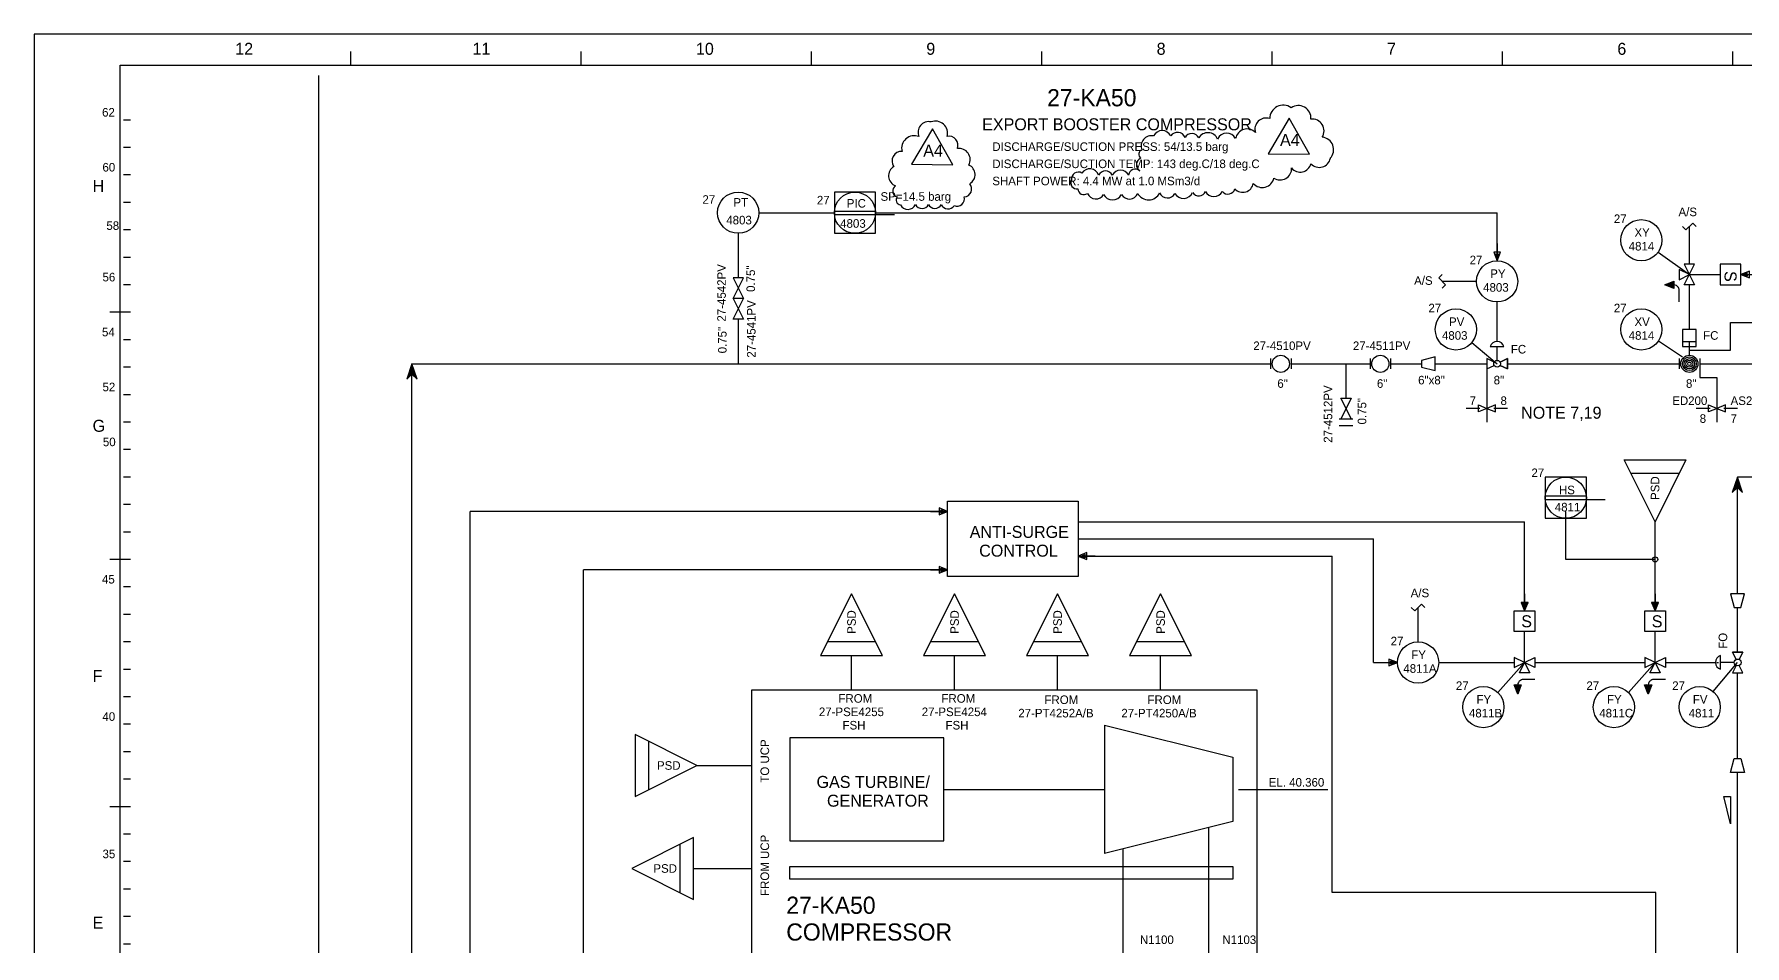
# Model space of a CAD drawing. Extents: x 0 to 840, y 0 to 594.
# Drawn here: x 0 to 498.1, y 328.5 to 594 of the extents above; entities that cross this region are included whole.
import ezdxf

# ---------------------------------------------------------------- set-up
doc = ezdxf.new("R2010")
doc.units = 0
for name, color, linetype in [('01-LIN-025-A', 7, 'Continuous'), ('08-LIN-050-A', 7, 'Continuous'), ('11-LIN-070-A', 7, 'Continuous'), ('14-LIN-025-DASH', 7, 'Continuous'), ('18-LIN-025-SP', 7, 'Continuous'), ('35-TXT-025', 7, 'Continuous'), ('36-TXT-035', 7, 'Continuous'), ('37-TXT-050', 7, 'Continuous'), ('39-TXT-100', 7, 'Continuous'), ('40-', 7, 'Continuous'), ('43-', 7, 'Continuous'), ('45-', 7, 'Continuous'), ('51-REV-035-CLD', 7, 'Continuous'), ('60-', 7, 'Continuous')]:
    doc.layers.add(name, color=color, linetype=linetype)

msp = doc.modelspace()

# ---------------------------------------------------------------- linework, layer by layer
at = {"layer": '01-LIN-025-A'}
for p, q in [((472.88, 530.51), (482, 524)), ((418.61, 504.16), (426, 498)), ((472.99, 504.67), (480, 500)), ((423, 496.5), (423, 493)), ((482, 498), (482, 498)), ((426.24, 402.24), (434, 411)), ((464.24, 402.24), (472, 411)), ((488.88, 402.58), (496, 411)), ((350.7, 374.05), (376.68, 374.05))]:
    msp.add_line(p, q, dxfattribs=at)
for points in [[(233, 548), (233, 536)], [(245, 548), (233, 548)], [(245, 536), (245, 548)], [(233, 542.5), (245, 542.5)], [(233, 541.5), (250.5, 541.5)], [(480, 538), (481, 537), (483, 539), (484, 538)], [(233, 536), (245, 536)], [(426, 533), (426, 530)], [(426.5, 530), (426, 528.75), (425.5, 530)], [(425.5, 530), (426, 529.8), (426.5, 530)], [(410, 520), (411, 521), (409, 523), (410, 524)], [(482, 524), (479, 525.5)], [(479, 525.5), (479, 522.5)], [(479, 522.5), (482, 524)], [(483.5, 527), (480.5, 527)], [(480.5, 527), (483.5, 521)], [(480.5, 521), (483.5, 527)], [(482, 524), (491, 524)], [(491, 527), (491, 524)], [(497, 527), (491, 527)], [(491, 524), (491, 521)], [(497, 521), (497, 527)], [(499, 523.5), (497.75, 524), (499, 524.5)], [(477.5, 522.05), (477.5, 519.95), (474.8, 521), (477.5, 522.05)], [(474.92, 520.95), (474.85, 521.02)], [(475.15, 520.86), (474.96, 521.06)], [(475.38, 520.77), (475.06, 521.1)], [(475.61, 520.68), (475.16, 521.14)], [(475.85, 520.59), (475.26, 521.18)], [(476.08, 520.5), (475.36, 521.22)], [(476.31, 520.41), (475.46, 521.26)], [(476.54, 520.32), (475.57, 521.3)], [(476.77, 520.23), (475.67, 521.34)], [(477, 520.14), (475.77, 521.38)], [(477.23, 520.05), (475.87, 521.42)], [(477.47, 519.96), (475.97, 521.46)], [(477.5, 520.07), (476.07, 521.5)], [(477.5, 520.21), (476.18, 521.54)], [(477.5, 520.35), (476.28, 521.58)], [(477.5, 520.49), (476.38, 521.61)], [(477.5, 520.64), (476.48, 521.65)], [(477.5, 520.78), (476.58, 521.69)], [(477.5, 520.92), (476.69, 521.73)], [(477.5, 521.06), (476.79, 521.77)], [(477.5, 521.2), (476.89, 521.81)], [(477.5, 521.34), (476.99, 521.85)], [(477.5, 521.49), (477.09, 521.89)], [(477.5, 521.63), (477.2, 521.93)], [(477.5, 521.77), (477.3, 521.97)], [(477.5, 521.91), (477.4, 522.01)], [(479, 516), (479, 519.4)], [(483.5, 521), (480.5, 521)], [(491, 521), (497, 521)], [(482, 502), (494, 502), (494, 510), (504, 510)], [(484, 508), (480, 508)], [(480, 508), (480, 503)], [(480, 504.5), (484, 504.5)], [(482, 503), (482, 504.5)], [(484, 503), (484, 508)], [(360, 499.5), (360, 496.5)], [(366, 499.5), (366, 496.5)], [(389, 499.5), (389, 496.5)], [(395, 499.5), (395, 496.5)], [(408, 500), (404, 499)], [(404, 499), (404, 497)], [(408, 496), (408, 500)], [(425.11, 498.45), (423, 499.5)], [(423, 499.5), (423, 496.5)], [(424, 503), (428, 503)], [(426, 499), (426, 503)], [(426.89, 498.45), (429, 499.5)], [(429, 499.5), (429, 496.5)], [(479, 499.5), (479, 496.5)], [(480, 503), (482, 503)], [(482, 500.5), (482, 503)], [(482, 503), (484, 503)], [(485, 499.5), (485, 496.5)], [(108.5, 493.5), (110, 495), (111.5, 493.5), (110, 498), (108.5, 493.5)], [(108.6, 493.6), (108.53, 493.6)], [(108.7, 493.7), (108.57, 493.7)], [(108.8, 493.8), (108.6, 493.8)], [(108.9, 493.9), (108.63, 493.9)], [(109, 494), (108.67, 494)], [(109.1, 494.1), (108.7, 494.1)], [(109.2, 494.2), (108.73, 494.2)], [(109.3, 494.3), (108.77, 494.3)], [(109.4, 494.4), (108.8, 494.4)], [(109.5, 494.5), (108.83, 494.5)], [(109.6, 494.6), (108.87, 494.6)], [(109.7, 494.7), (108.9, 494.7)], [(109.8, 494.8), (108.93, 494.8)], [(109.9, 494.9), (108.97, 494.9)], [(110, 495), (109, 495)], [(110.97, 495.1), (109.03, 495.1)], [(110.93, 495.2), (109.07, 495.2)], [(110.9, 495.3), (109.1, 495.3)], [(110.87, 495.4), (109.13, 495.4)], [(110.83, 495.5), (109.17, 495.5)], [(110.8, 495.6), (109.2, 495.6)], [(110.77, 495.7), (109.23, 495.7)], [(110.73, 495.8), (109.27, 495.8)], [(110.7, 495.9), (109.3, 495.9)], [(110.67, 496), (109.33, 496)], [(110.63, 496.1), (109.37, 496.1)], [(110.6, 496.2), (109.4, 496.2)], [(110.57, 496.3), (109.43, 496.3)], [(110.53, 496.4), (109.47, 496.4)], [(110.5, 496.5), (109.5, 496.5)], [(110.47, 496.6), (109.53, 496.6)], [(110.43, 496.7), (109.57, 496.7)], [(110.4, 496.8), (109.6, 496.8)], [(110.37, 496.9), (109.63, 496.9)], [(110.33, 497), (109.67, 497)], [(110.3, 497.1), (109.7, 497.1)], [(110.27, 497.2), (109.73, 497.2)], [(110.23, 497.3), (109.77, 497.3)], [(110.2, 497.4), (109.8, 497.4)], [(110.17, 497.5), (109.83, 497.5)], [(110.13, 497.6), (109.87, 497.6)], [(110.1, 497.7), (109.9, 497.7)], [(110.07, 497.8), (109.93, 497.8)], [(110.03, 497.9), (109.97, 497.9)], [(110, 492), (110, 498)], [(111, 495), (110, 495)], [(111.03, 494.9), (110.1, 494.9)], [(111.07, 494.8), (110.2, 494.8)], [(111.1, 494.7), (110.3, 494.7)], [(111.13, 494.6), (110.4, 494.6)], [(111.17, 494.5), (110.5, 494.5)], [(111.2, 494.4), (110.6, 494.4)], [(111.23, 494.3), (110.7, 494.3)], [(111.27, 494.2), (110.8, 494.2)], [(111.3, 494.1), (110.9, 494.1)], [(111.33, 494), (111, 494)], [(111.37, 493.9), (111.1, 493.9)], [(111.4, 493.8), (111.2, 493.8)], [(111.43, 493.7), (111.3, 493.7)], [(111.47, 493.6), (111.4, 493.6)], [(404, 497), (408, 496)], [(423, 496.5), (425.11, 497.55)], [(429, 496.5), (426.89, 497.55)], [(485, 498), (485, 494), (490, 494), (490, 493)], [(423, 493), (423, 481)], [(490, 493), (490, 481)], [(418, 485), (417, 485)], [(421, 485), (418, 485)], [(428, 485), (425, 485)], [(429, 485), (428, 485)], [(485, 485), (484, 485)], [(488, 485), (485, 485)], [(495, 485), (492, 485)], [(496, 485), (495, 485)], [(380, 482), (384, 482)], [(380, 480), (384, 480)], [(440, 465), (440, 453)], [(452, 465), (440, 465)], [(452, 453), (452, 465)], [(479, 466), (465, 466)], [(494.5, 460.5), (496, 462), (497.5, 460.5), (496, 465), (494.5, 460.5)], [(496.57, 463.3), (495.43, 463.3)], [(496.53, 463.4), (495.47, 463.4)], [(496.5, 463.5), (495.5, 463.5)], [(496.47, 463.6), (495.53, 463.6)], [(496.43, 463.7), (495.57, 463.7)], [(496.4, 463.8), (495.6, 463.8)], [(496.37, 463.9), (495.63, 463.9)], [(496.33, 464), (495.67, 464)], [(496.3, 464.1), (495.7, 464.1)], [(496.27, 464.2), (495.73, 464.2)], [(496.23, 464.3), (495.77, 464.3)], [(496.2, 464.4), (495.8, 464.4)], [(496.17, 464.5), (495.83, 464.5)], [(496.13, 464.6), (495.87, 464.6)], [(496.1, 464.7), (495.9, 464.7)], [(496.07, 464.8), (495.93, 464.8)], [(496.03, 464.9), (495.97, 464.9)], [(496, 459), (496, 465)], [(440, 459.5), (452, 459.5)], [(440, 458.5), (457.5, 458.5)], [(494.6, 460.6), (494.53, 460.6)], [(494.7, 460.7), (494.57, 460.7)], [(494.8, 460.8), (494.6, 460.8)], [(494.9, 460.9), (494.63, 460.9)], [(495, 461), (494.67, 461)], [(495.1, 461.1), (494.7, 461.1)], [(495.2, 461.2), (494.73, 461.2)], [(495.3, 461.3), (494.77, 461.3)], [(495.4, 461.4), (494.8, 461.4)], [(495.5, 461.5), (494.83, 461.5)], [(495.6, 461.6), (494.87, 461.6)], [(495.7, 461.7), (494.9, 461.7)], [(495.8, 461.8), (494.93, 461.8)], [(495.9, 461.9), (494.97, 461.9)], [(496, 462), (495, 462)], [(496.97, 462.1), (495.03, 462.1)], [(496.93, 462.2), (495.07, 462.2)], [(496.9, 462.3), (495.1, 462.3)], [(496.87, 462.4), (495.13, 462.4)], [(496.83, 462.5), (495.17, 462.5)], [(496.8, 462.6), (495.2, 462.6)], [(496.77, 462.7), (495.23, 462.7)], [(496.73, 462.8), (495.27, 462.8)], [(496.7, 462.9), (495.3, 462.9)], [(496.67, 463), (495.33, 463)], [(496.63, 463.1), (495.37, 463.1)], [(496.6, 463.2), (495.4, 463.2)], [(497, 462), (496, 462)], [(497.03, 461.9), (496.1, 461.9)], [(497.07, 461.8), (496.2, 461.8)], [(497.1, 461.7), (496.3, 461.7)], [(497.13, 461.6), (496.4, 461.6)], [(497.17, 461.5), (496.5, 461.5)], [(497.2, 461.4), (496.6, 461.4)], [(497.23, 461.3), (496.7, 461.3)], [(497.27, 461.2), (496.8, 461.2)], [(497.3, 461.1), (496.9, 461.1)], [(497.33, 461), (497, 461)], [(497.37, 460.9), (497.1, 460.9)], [(497.4, 460.8), (497.2, 460.8)], [(497.43, 460.7), (497.3, 460.7)], [(497.47, 460.6), (497.4, 460.6)], [(261, 455), (264, 455)], [(264, 455.5), (265.25, 455), (264, 454.5)], [(264, 454.5), (264.2, 455), (264, 455.5)], [(440, 453), (452, 453)], [(264, 438.5), (265.25, 438), (264, 437.5)], [(264, 437.5), (264.2, 438), (264, 438.5)], [(306, 441.5), (304.75, 442), (306, 442.5)], [(306, 442.5), (305.8, 442), (306, 441.5)], [(309, 442), (306, 442)], [(261, 438), (264, 438)], [(435, 428.5), (434, 428), (433, 428.5), (434, 426), (435, 428.5)], [(435, 428.5), (433.1, 428.5), (434, 426.4), (434.8, 428.4), (433.3, 428.4), (434, 426.8), (434.6, 428.3), (433.5, 428.3), (434, 427.3), (434.3, 428.1), (433.8, 428.1), (434, 427.7)], [(434, 431), (434, 428)], [(473, 428.5), (472, 428), (471, 428.5), (472, 426), (473, 428.5)], [(473, 428.5), (471.1, 428.5), (472, 426.4), (472.8, 428.4), (471.3, 428.4), (472, 426.8), (472.6, 428.3), (471.5, 428.3), (472, 427.3), (472.3, 428.1), (471.8, 428.1), (472, 427.7)], [(472, 431), (472, 428)], [(494, 431), (495, 427)], [(498, 431), (494, 431)], [(497, 427), (498, 431)], [(401, 427), (402, 426), (404, 428), (405, 427)], [(431, 426), (437, 426)], [(431, 420), (431, 426)], [(434.5, 428), (434, 426.75), (433.5, 428)], [(433.5, 428), (434, 427.8), (434.5, 428)], [(437, 426), (437, 420)], [(469, 426), (475, 426)], [(469, 420), (469, 426)], [(472.5, 428), (472, 426.75), (471.5, 428)], [(471.5, 428), (472, 427.8), (472.5, 428)], [(475, 426), (475, 420)], [(495, 427), (497, 427)], [(434, 420), (431, 420)], [(434, 411), (434, 420)], [(437, 420), (434, 420)], [(472, 420), (469, 420)], [(472, 411), (472, 420)], [(475, 420), (472, 420)], [(245, 417), (231, 417)], [(275, 417), (261, 417)], [(305, 417), (291, 417)], [(335, 417), (321, 417)], [(494.56, 414.01), (497.56, 414.01)], [(495.61, 411.91), (494.56, 414.01)], [(497.56, 414.01), (496.5, 411.91)], [(392, 411), (395, 411)], [(395, 411.5), (396.25, 411), (395, 410.5)], [(395, 410.5), (395.2, 411), (395, 411.5)], [(437, 409.5), (431, 412.5)], [(431, 412.5), (431, 409.5)], [(431, 409.5), (437, 412.5)], [(432.5, 408), (434, 411)], [(434, 411), (435.5, 408)], [(437, 412.5), (437, 409.5)], [(475, 409.5), (469, 412.5)], [(469, 412.5), (469, 409.5)], [(469, 409.5), (475, 412.5)], [(470.5, 408), (472, 411)], [(472, 411), (473.5, 408)], [(475, 412.5), (475, 409.5)], [(491.06, 409.01), (491.06, 413.01)], [(495.06, 411.01), (491.06, 411.01)], [(495.61, 410.12), (494.56, 408.01)], [(497.56, 408.01), (496.5, 410.12)], [(430.95, 404.5), (433.05, 404.5), (432, 401.8), (430.95, 404.5)], [(431.09, 404.5), (430.99, 404.4)], [(431.23, 404.5), (431.03, 404.3)], [(431.37, 404.5), (431.07, 404.2)], [(431.52, 404.5), (431.11, 404.09)], [(431.66, 404.5), (431.15, 403.99)], [(431.8, 404.5), (431.19, 403.89)], [(431.94, 404.5), (431.23, 403.79)], [(432.08, 404.5), (431.27, 403.69)], [(432.22, 404.5), (431.31, 403.59)], [(432.36, 404.5), (431.35, 403.48)], [(432.51, 404.5), (431.39, 403.38)], [(432.65, 404.5), (431.42, 403.28)], [(432.79, 404.5), (431.47, 403.18)], [(432.93, 404.5), (431.5, 403.08)], [(433.04, 404.47), (431.54, 402.97)], [(432.95, 404.24), (431.58, 402.87)], [(432.86, 404), (431.62, 402.77)], [(432.77, 403.77), (431.66, 402.67)], [(432.68, 403.54), (431.7, 402.57)], [(435.5, 408), (432.5, 408)], [(437, 406), (433.6, 406)], [(468.95, 404.5), (471.05, 404.5), (470, 401.8), (468.95, 404.5)], [(469.09, 404.5), (468.99, 404.4)], [(469.23, 404.5), (469.03, 404.3)], [(469.37, 404.5), (469.07, 404.2)], [(469.52, 404.5), (469.11, 404.09)], [(469.66, 404.5), (469.15, 403.99)], [(469.8, 404.5), (469.19, 403.89)], [(469.94, 404.5), (469.23, 403.79)], [(470.08, 404.5), (469.27, 403.69)], [(470.22, 404.5), (469.31, 403.59)], [(470.36, 404.5), (469.35, 403.48)], [(470.51, 404.5), (469.39, 403.38)], [(470.65, 404.5), (469.42, 403.28)], [(470.79, 404.5), (469.47, 403.18)], [(470.93, 404.5), (469.5, 403.08)], [(471.04, 404.47), (469.54, 402.97)], [(470.95, 404.24), (469.58, 402.87)], [(470.86, 404), (469.62, 402.77)], [(470.77, 403.77), (469.66, 402.67)], [(470.68, 403.54), (469.7, 402.57)], [(473.5, 408), (470.5, 408)], [(475, 406), (471.6, 406)], [(494.56, 408.01), (497.56, 408.01)], [(432.59, 403.31), (431.74, 402.47)], [(432.5, 403.08), (431.78, 402.36)], [(432.41, 402.85), (431.82, 402.26)], [(432.32, 402.61), (431.86, 402.16)], [(432.23, 402.38), (431.9, 402.06)], [(432.14, 402.15), (431.94, 401.96)], [(432.05, 401.92), (431.98, 401.85)], [(470.59, 403.31), (469.74, 402.47)], [(470.5, 403.08), (469.78, 402.36)], [(470.41, 402.85), (469.82, 402.26)], [(470.32, 402.61), (469.86, 402.16)], [(470.23, 402.38), (469.9, 402.06)], [(470.14, 402.15), (469.94, 401.96)], [(470.05, 401.92), (469.98, 401.85)], [(179, 374), (179, 388)], [(494, 379), (495, 383)], [(498, 379), (494, 379)], [(495, 383), (497, 383)], [(497, 383), (498, 379)], [(188, 358), (188, 344)]]:
    msp.add_lwpolyline(points, dxfattribs=at)
for points in [[(427, 530.5), (425, 530.5), (426, 528)], [(499.5, 523), (499.5, 525), (497, 524)], [(425.11, 498.45), (423, 499.5), (423, 496.5), (425.11, 497.55), (425, 498)], [(426.89, 497.55), (429, 496.5), (429, 499.5), (426.89, 498.45), (427, 498)], [(383.5, 488), (382, 485), (380.5, 488)], [(383.5, 482), (382, 485), (380.5, 482)], [(420.55, 484), (420.55, 486), (423.05, 485)], [(425.5, 484), (425.5, 486), (423, 485)], [(487.55, 484), (487.55, 486), (490.05, 485)], [(492.5, 484), (492.5, 486), (490, 485)], [(481, 470), (472, 452), (463, 470)], [(263.5, 456), (263.5, 454), (266, 455)], [(263.5, 439), (263.5, 437), (266, 438)], [(306.5, 441), (306.5, 443), (304, 442)], [(247, 413), (238, 431), (229, 413)], [(277, 413), (268, 431), (259, 413)], [(307, 413), (298, 431), (289, 413)], [(337, 413), (328, 431), (319, 413)], [(496.5, 411.91), (497.56, 414.01), (494.56, 414.01), (495.61, 411.91), (496.06, 412.01)], [(394.5, 412), (394.5, 410), (397, 411)], [(495.61, 410.12), (494.56, 408.01), (497.56, 408.01), (496.5, 410.12), (496.06, 410.01)], [(175, 372), (193, 381), (175, 390)], [(492, 372), (494, 372), (494, 364)], [(192, 360), (174, 351), (192, 342)]]:
    msp.add_lwpolyline(points, close=True, dxfattribs=at)
for centre, radius in [((205, 542), 6), ((239, 542), 6), ((468, 534), 6), ((426, 522), 6), ((414, 508), 6), ((468, 508), 6), ((363, 498), 2.5), ((392, 498), 2.5), ((426, 498), 1), ((482, 498), 2.5), ((482, 498), 2), ((482, 498), 1.5), ((482, 498), 0.999), ((482, 498), 0.499), ((446, 459), 6), ((472.02, 441.02), 0.75), ((403, 411), 6), ((496.06, 411.01), 1), ((422, 398), 6), ((460, 398), 6), ((485, 398), 6)]:
    msp.add_circle(centre, radius, dxfattribs=at)
for centre, start, end in [((426, 502.42), 16.2602, 163.7398), ((491.64, 411.01), 106.2602, 253.7398)]:
    msp.add_arc(centre, 2.08, start, end, dxfattribs=at)
for points in [[(479, 519.4), (479.01, 519.49), (479.03, 519.66), (478.89, 520.16), (478.2, 520.91), (477.73, 520.97), (477.5, 521)], [(433.6, 406), (433.51, 406.01), (433.34, 406.03), (432.84, 405.89), (432.09, 405.2), (432.03, 404.74), (432, 404.5)], [(471.6, 406), (471.51, 406.01), (471.34, 406.03), (470.84, 405.89), (470.09, 405.2), (470.03, 404.74), (470, 404.5)]]:
    msp.add_open_spline(points, degree=3, dxfattribs=at)
at = {"layer": '08-LIN-050-A'}
for p, q in [((382, 488), (382, 498)), ((429, 498), (445, 498)), ((445, 498), (479, 498)), ((485, 498), (644, 498)), ((496, 431), (496, 465)), ((543, 465), (496, 465)), ((496, 414), (496, 427)), ((496, 383), (496, 408)), ((496, 223.6), (496, 379))]:
    msp.add_line(p, q, dxfattribs=at)
at = {"layer": '11-LIN-070-A'}
for p, q in [((342, 362.94), (342, 322)), ((317, 356.69), (317, 322))]:
    msp.add_line(p, q, dxfattribs=at)
at = {"layer": '14-LIN-025-DASH'}
msp.add_line((82.9, 75), (82.9, 582), dxfattribs=at)
msp.add_lwpolyline([(209, 403), (356, 403), (356, 321), (209, 321)], close=True, dxfattribs=at)
at = {"layer": '18-LIN-025-SP'}
for p, q in [((211, 542), (233, 542)), ((245, 542), (426, 542)), ((426, 528), (426, 542)), ((482, 527), (482, 538)), ((205, 536), (205, 523)), ((497, 524), (551, 524)), ((420, 522), (410, 522)), ((482, 508), (482, 521)), ((426, 504.5), (426, 516)), ((205, 511), (205, 498)), ((110, 498), (360, 498)), ((110, 223), (110, 498)), ((366, 498), (389, 498)), ((395, 498), (404, 498)), ((408, 498), (423, 498)), ((266, 455.01), (127, 455.01)), ((127, 310), (127, 455.01)), ((446, 441), (446, 455)), ((303.98, 451.96), (434, 451.96)), ((434, 426), (434, 451.96)), ((472, 426), (472, 452)), ((304, 447), (390, 447)), ((390, 411), (390, 447)), ((304, 442), (378, 442)), ((378, 344), (378, 442)), ((472, 441), (446, 441)), ((160, 310.82), (160, 438)), ((266, 438), (160, 438)), ((403, 417), (403, 427)), ((238, 403), (238, 413)), ((268, 403), (268, 413)), ((298, 403), (298, 413)), ((328, 403), (328, 413)), ((390, 411), (397, 411)), ((409, 411), (431, 411)), ((437, 411), (469, 411)), ((475, 411), (489.56, 411)), ((490, 411), (490.48, 411)), ((193, 381), (209, 381)), ((192, 351), (209, 351)), ((472.2, 344), (378, 344)), ((472.2, 300), (472.2, 344))]:
    msp.add_line(p, q, dxfattribs=at)
at = {"layer": '36-TXT-035'}
msp.add_lwpolyline([(266, 458), (304, 458), (304, 436), (266, 436)], close=True, dxfattribs=at)
at = {"layer": '43-'}
msp.add_lwpolyline([(0, 594), (0, 0), (840, 0), (840, 594)], close=True, dxfattribs=at)
for points in [[(92.08, 589), (92.08, 585)], [(159.16, 589), (159.16, 585)], [(226.24, 589), (226.24, 585)], [(293.32, 589), (293.32, 585)], [(360.4, 589), (360.4, 585)], [(427.48, 589), (427.48, 585)], [(494.56, 589), (494.56, 585)], [(28, 569), (26, 569)], [(28, 561), (26, 561)], [(28, 553), (26, 553)], [(28, 545), (26, 545)], [(28, 537), (26, 537)], [(28, 529), (26, 529)], [(28, 521), (26, 521)], [(26, 513), (22, 513)], [(28, 513), (26, 513)], [(28, 505), (26, 505)], [(28, 497), (26, 497)], [(28, 489), (26, 489)], [(28, 481), (26, 481)], [(28, 473), (26, 473)], [(28, 465), (26, 465)], [(28, 457), (26, 457)], [(28, 449), (26, 449)], [(26, 441), (22, 441)], [(28, 441), (26, 441)], [(28, 433), (26, 433)], [(28, 425), (26, 425)], [(28, 417), (26, 417)], [(28, 409), (26, 409)], [(28, 401), (26, 401)], [(28, 393), (26, 393)], [(28, 385), (26, 385)], [(28, 377), (26, 377)], [(26, 369), (22, 369)], [(28, 369), (26, 369)], [(28, 361), (26, 361)], [(28, 353), (26, 353)], [(28, 345), (26, 345)], [(28, 337), (26, 337)], [(28, 329), (26, 329)]]:
    msp.add_lwpolyline(points, dxfattribs=at)
at = {"layer": '45-'}
msp.add_lwpolyline([(25, 585), (830, 585), (830, 10), (25, 10)], close=True, dxfattribs=at)
at = {"layer": '51-REV-035-CLD'}
for points in [[(359.34, 559.19), (371.34, 559.08), (365.44, 569.52)], [(255.46, 556.1), (267.46, 555.99), (261.55, 566.43)], [(206.5, 517), (203.5, 517), (206.5, 523), (203.5, 523)], [(206.5, 511), (203.5, 511), (206.5, 517), (203.5, 517)]]:
    msp.add_lwpolyline(points, close=True, dxfattribs=at)
for centre, radius, start, end in [((363.71, 569.43), 3.92, 53.6495, 180.4004), ((368.09, 569.49), 3.72, 356.7354, 123.4863), ((260.48, 565.42), 3.11, 77.0798, 203.8307), ((262.44, 565.17), 3.52, 344.4119, 111.1628), ((358.72, 566.33), 3.25, 70.7847, 197.5355), ((372.13, 565.81), 3.48, 328.7359, 95.4868), ((256.25, 560.78), 3.65, 67.7742, 194.525), ((266.44, 561.7), 2.59, 336.7105, 103.4614), ((325.3, 561.49), 2.94, 77.2845, 204.0354), ((328.46, 563.1), 2.82, 26.6246, 153.3754), ((332.94, 563.1), 2.33, 20.506, 147.2569), ((337.09, 562.84), 2.24, 24.5024, 151.2533), ((341.79, 562.25), 3.07, 23.529, 150.2798), ((347.28, 562.24), 2.94, 28.4546, 155.2054), ((353.17, 563.05), 3.36, 43.2202, 169.9711), ((374.73, 560.36), 3.67, 317.4213, 84.1721), ((252.61, 557.05), 2.82, 87.8576, 214.6085), ((269.3, 557.44), 3.27, 331.6522, 98.4031), ((323.02, 555.99), 2.06, 111.3264, 238.0773), ((323.04, 559.02), 1.35, 108.4987, 235.2496), ((251.94, 552.77), 3.15, 121.7015, 248.4524), ((270.95, 553.11), 3.03, 299.2556, 66.0065), ((304.04, 551.82), 2.02, 59.6623, 186.4132), ((307.35, 552.03), 2.75, 19.5253, 146.2762), ((311.95, 551.95), 2.24, 26.6246, 153.3754), ((316.33, 551.76), 2.67, 26.6615, 153.4124), ((320.64, 552.79), 1.94, 48.4365, 175.1873), ((362.85, 554.88), 3.32, 236.3825, 3.1334), ((368.67, 557.08), 3.23, 218.8956, 345.6465), ((374.22, 558.49), 3.28, 222.4133, 349.1642), ((251.84, 548.35), 1.83, 125.3662, 252.117), ((270.66, 548.94), 2.34, 273.8844, 40.6353), ((303.64, 550.74), 1.82, 152.1479, 278.8987), ((305.64, 548.97), 1.71, 180.9781, 307.729), ((339.13, 548.99), 2.08, 211.2008, 337.9516), ((343.52, 549.45), 2.77, 206.7442, 333.4951), ((347.64, 549.5), 2.08, 217.9611, 344.712), ((351.93, 551.08), 3.13, 222.9725, 349.7234), ((357.61, 552.82), 3.47, 221.4907, 348.2416), ((252.36, 545.71), 1.4, 139.9987, 266.7496), ((254.44, 545.43), 2.44, 207.4434, 334.1943), ((258.51, 545.35), 2.12, 207.5642, 334.3151), ((262.29, 545.37), 2.09, 206.6246, 333.3754), ((266.12, 545.18), 2.1, 200.911, 327.6618), ((268.71, 546.07), 2.17, 247.7391, 14.49), ((309.12, 548.67), 2.65, 203.4391, 330.19), ((314.02, 548.64), 2.91, 206.2571, 333.008), ((318.91, 548.65), 2.66, 210.2027, 336.9536), ((324.5, 549.29), 3.56, 207.9574, 334.7083), ((329.98, 548.8), 2.49, 204.7144, 331.4653), ((334.68, 549.06), 2.9, 209.8967, 336.6476)]:
    msp.add_arc(centre, radius, start, end, dxfattribs=at)
at = {"layer": '60-'}
for points in [[(220, 389.01), (220, 359.09)], [(264.88, 389.01), (220, 389.01)], [(264.88, 359.09), (264.88, 389.01)], [(311.63, 392.75), (311.63, 355.35)], [(311.63, 392.75), (349.03, 383.4)], [(349.03, 383.4), (349.03, 364.7)], [(264.88, 374.05), (311.63, 374.05)], [(349.03, 364.7), (311.63, 355.35)], [(220, 359.09), (264.88, 359.09)], [(220, 351.61), (349.03, 351.61)], [(220, 347.87), (220, 351.61)], [(349.03, 351.61), (349.03, 347.87)], [(349.03, 347.87), (220, 347.87)]]:
    msp.add_lwpolyline(points, dxfattribs=at)

# ---------------------------------------------------------------- texts
at = {"layer": '35-TXT-025'}
for s, p in [('DISCHARGE/SUCTION PRESS: 54/13.5 barg', (279, 560)), ('DISCHARGE/SUCTION TEMP: 143 deg.C/18 deg.C', (279, 555)), ('SP=14.5 barg', (246.45, 545.48)), ('SHAFT POWER: 4.4 MW at 1.0 MSm3/d', (279, 550)), ('27', (194.59, 544.6)), ('PT', (203.62, 543.76)), ('27', (227.92, 544.41)), ('PIC', (236.63, 543.49)), ('A/S', (478.83, 541)), ('4803', (201.53, 538.6)), ('4803', (234.7, 537.62)), ('27', (460, 539)), ('4814', (464.32, 531)), ('XY', (466, 535)), ('27', (418, 527)), ('A/S', (401.83, 521)), ('PY', (424, 523)), ('4803', (421.94, 519)), ('27', (406, 513)), ('27', (460, 513)), ('PV', (412, 509)), ('XV', (466, 509)), ('27-4510PV', (355, 502)), ('27-4511PV', (384, 502)), ('4803', (409.94, 505)), ('FC', (430, 501)), ('4814', (464.32, 505)), ('FC', (486, 505)), ('6"', (362, 491)), ('6"', (391, 491)), ('6"x8"', (403, 492)), ('8"', (425, 492)), ('8"', (481, 491)), ('7', (418, 486)), ('8', (427, 486)), ('ED200', (477, 486)), ('AS200', (494, 486)), ('8', (485, 480.8)), ('7', (494, 480.8)), ('27', (436, 465)), ('HS', (444, 460)), ('4811', (442.8, 455)), ('A/S', (400.83, 430)), ('27', (395, 416)), ('FY', (401, 412)), ('4811A', (398.7, 408)), ('27', (414, 403)), ('27', (452, 403)), ('27', (477, 403)), ('FROM', (234.19, 399.28)), ('FROM', (264.19, 399.28)), ('FROM', (294.19, 398.9)), ('FROM', (324.19, 398.9)), ('FY', (420, 399)), ('FY', (458, 399)), ('FV', (483, 399)), ('27-PSE4255', (228.5, 395.38)), ('FSH', (235.38, 391.48)), ('27-PSE4254', (258.46, 395.38)), ('FSH', (265.38, 391.48)), ('27-PT4252A/B', (286.57, 395)), ('27-PT4250A/B', (316.58, 395)), ('4811B', (417.8, 395)), ('4811C', (455.75, 395)), ('4811', (481.8, 395)), ('PSD', (181.35, 379.75)), ('EL. 40.360', (359.51, 374.85)), ('PSD', (180.31, 349.75)), ('N1100', (322, 329)), ('N1103', (346, 329))]:
    msp.add_text(s, height=2.5, dxfattribs=at).set_placement(p)
for s, p in [('27-4542PV', (201.4, 510.3)), ('0.75"', (209.9, 518.93)), ('27-4541PV', (210.07, 499.79)), ('0.75"', (201.62, 501.05)), ('27-4512PV', (378, 475)), ('0.75"', (387.91, 480.34)), ('PSD', (473.25, 458.35)), ('PSD', (239.25, 419.35)), ('PSD', (269.25, 419.35)), ('PSD', (299.25, 419.35)), ('PSD', (329.25, 419.35)), ('FO', (493, 415)), ('TO UCP', (214, 376)), ('FROM UCP', (214, 343))]:
    msp.add_text(s, height=2.5, rotation=90, dxfattribs=at).set_placement(p)
at = {"layer": '36-TXT-035'}
for s, p in [('EXPORT BOOSTER COMPRESSOR', (276.05, 566)), ('NOTE 7,19', (433, 482)), ('ANTI-SURGE', (272.43, 447.28)), ('CONTROL', (275.18, 441.82)), ('S', (433.03, 421.25)), ('S', (471.03, 421.25)), ('GAS TURBINE/', (227.82, 374.46)), ('GENERATOR', (230.86, 369))]:
    msp.add_text(s, height=3.5, dxfattribs=at).set_placement(p)
msp.add_text('S', height=3.5, rotation=270, dxfattribs=at).set_placement((492.24, 525.02))
at = {"layer": '37-TXT-050'}
for s, p in [('27-KA50', (294.96, 573)), ('27-KA50', (219, 337.8)), ('COMPRESSOR', (219, 330))]:
    msp.add_text(s, height=5, dxfattribs=at).set_placement(p)
at = {"layer": '39-TXT-100'}
for s, p in [('62', (19.76, 570)), ('60', (19.87, 554)), ('58', (21.02, 537)), ('56', (19.89, 522)), ('54', (19.74, 506)), ('52', (19.89, 490)), ('50', (20, 474)), ('45', (19.74, 434)), ('40', (19.86, 394)), ('35', (19.89, 354))]:
    msp.add_text(s, height=2.5, dxfattribs=at).set_placement(p)
at = {"layer": '40-'}
for s, p in [('12', (58.54, 588)), ('11', (127.62, 588)), ('10', (192.7, 588)), ('9', (259.78, 588)), ('8', (326.86, 588)), ('7', (393.94, 588)), ('6', (461.02, 588)), ('H', (17, 548.06)), ('G', (17, 478.19)), ('F', (17, 405.31)), ('E', (17, 333.44))]:
    msp.add_text(s, height=3.5, dxfattribs=at).set_placement(p)
at = {"layer": '51-REV-035-CLD'}
for p in [(362.79, 561.45), (258.9, 558.36)]:
    msp.add_text('A4', height=3.5, dxfattribs=at).set_placement(p)

doc.saveas('drawing.dxf')
